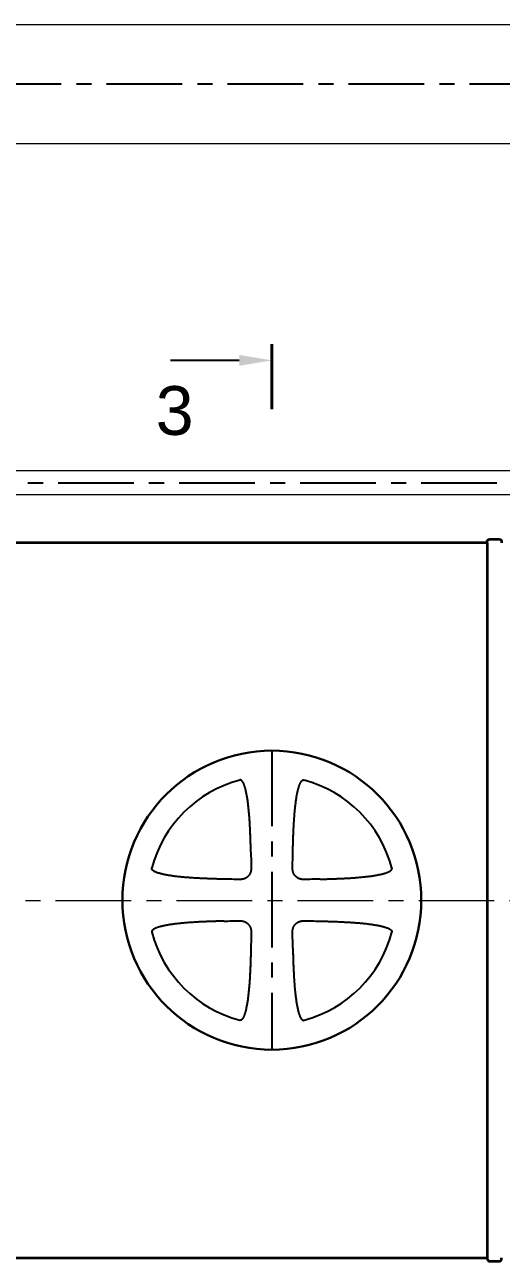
# Model space of a CAD drawing. Header units: millimetres. Extents: x 367046 to 407463, y -39276 to -16508.
# Drawn here: x 388408 to 390409, y -34425 to -29237 of the extents above; entities that cross this region are included whole.
import ezdxf

# ---------------------------------------------------------------- set-up
doc = ezdxf.new("R2010")
doc.units = ezdxf.units.MM
doc.linetypes.add('осевая', pattern=[50.8, 31.75, -6.35, 6.35, -6.35])
doc.layers.add('Системный слой', color=7, linetype='Continuous')

msp = doc.modelspace()

# ---------------------------------------------------------------- linework, layer by layer
at = {"lineweight": 20}
for p, q in [((398322, -29236.7), (371387.9, -29236.7)), ((398322, -29736.7), (371387.9, -29736.7)), ((394131.6, -31109.1), (374837.1, -31109.1)), ((394131.6, -31209.1), (374837.3, -31209.1))]:
    msp.add_line(p, q, dxfattribs=at)
at = {"color": 1, "linetype": 'осевая', "lineweight": 25, "ltscale": 10}
for p, q in [((399229.4, -29486.7), (370401.8, -29486.7)), ((374832.8, -31159.1), (394131.6, -31159.1)), ((389445.6, -32282.7), (389445.6, -33537.4))]:
    msp.add_line(p, q, dxfattribs=at)
at = {"color": 1, "lineweight": 40}
msp.add_line((389445.4, -30576.7), (389445.4, -30849.7), dxfattribs=at)
at = {"color": 1, "linetype": 'осевая', "lineweight": 15, "ltscale": 10}
msp.add_line((373297.9, -32909), (392808, -32911.8), dxfattribs=at)
at = {"color": 1, "linetype": 'ByBlock', "lineweight": -2}
msp.add_lwpolyline([(389308.9, -30645), (389019.5, -30645)], dxfattribs=at)
at = {"lineweight": 35}
for points in [[(390350, -31410.4), (383260.9, -31410.4)], [(390350, -31410.4), (390350, -34410.4)], [(383260.9, -34410.4), (390350, -34410.4)]]:
    msp.add_lwpolyline(points, dxfattribs=at)
for points in [[(390350, -31410.4), (390350, -31405.4, -0.414214), (390360, -31395.4), (390400, -31395.4)], [(390400, -31395.4, -0.414214), (390410, -31405.4), (390410, -31410.4)], [(390350, -34410.4), (390350, -34415.4, 0.414214), (390360, -34425.4), (390400, -34425.4)], [(390400, -34425.4, 0.414214), (390410, -34415.4), (390410, -34410.4)]]:
    msp.add_lwpolyline(points, format="xyb", dxfattribs=at)
at = {"color": 1, "lineweight": 25}
msp.add_solid([(389308.9, -30622.2), (389445.4, -30645), (389308.9, -30667.7)], dxfattribs=at)
at = {"layer": 'Системный слой', "color": 7, "lineweight": 30}
msp.add_circle((389445.6, -32910.1), 627.4, dxfattribs=at)
at = {"layer": 'Системный слой', "color": 7, "lineweight": 25}
for start, end in [(104.9943, 165.0057), (14.9943, 75.0057), (194.9943, 255.0057), (284.9943, 345.0057)]:
    msp.add_arc((389445.6, -32910.1), 521.8, start, end, dxfattribs=at)
at = {"layer": 'Системный слой', "color": 7, "lineweight": 25, "extrusion": (0, 0, -1)}
for centre, major_axis, start_param, end_param in [((388269.7, -32910.1), (0, -3187), -1.634239, -1.612784), ((390621.5, -32910.1), (0, 3187), -1.528808, -1.507354), ((389445.6, -31734.2), (-3187, 0), -1.528808, -1.507354), ((389445.6, -31734.2), (-3187, 0), -1.634239, -1.612784), ((389445.6, -34085.9), (3187, 0), -1.634239, -1.612784), ((389445.6, -34085.9), (3187, 0), -1.528808, -1.507354), ((388269.7, -32910.1), (0, -3187), -1.528808, -1.507354), ((390621.5, -32910.1), (0, 3187), -1.634239, -1.612784)]:
    msp.add_ellipse(centre, major_axis=major_axis, ratio=0.34202, start_param=start_param, end_param=end_param, dxfattribs=at)
at = {"layer": 'Системный слой', "color": 7, "lineweight": 25}
for points, knots in [([(389357.6, -32708), (389357.5, -32702.6), (389357.2, -32691.7), (389356.8, -32675.1), (389356.3, -32661), (389355.9, -32649.4), (389355.6, -32640.5), (389355.2, -32630.3), (389354.7, -32619), (389354.1, -32606.4), (389353.4, -32594.8), (389352.8, -32584), (389352.2, -32574.3), (389351.5, -32564.6), (389350.8, -32554.9), (389350, -32545.3), (389349.1, -32535.8), (389348.2, -32526.5), (389347.3, -32517.5), (389346.3, -32508.7), (389345.2, -32500.1), (389344.1, -32491.8), (389342.9, -32483.8), (389341.6, -32476.1), (389340.4, -32468.9), (389339.1, -32462), (389337.8, -32455.8), (389336.4, -32449.9), (389335.1, -32444.6), (389333.8, -32439.8), (389332.5, -32435.3), (389331.2, -32431.3), (389329.9, -32427.7), (389328.7, -32424.6), (389327.6, -32421.9), (389326.5, -32419.5), (389325.5, -32417.6), (389324.6, -32415.9), (389323.7, -32414.5), (389322.9, -32413.2), (389322.1, -32412.1), (389321.4, -32411.2), (389320.8, -32410.5), (389320.3, -32409.9), (389319.8, -32409.4), (389319.4, -32408.9), (389319, -32408.5), (389318.6, -32408.2), (389318.2, -32407.9), (389317.8, -32407.6), (389317.5, -32407.4), (389317.2, -32407.2), (389316.8, -32407), (389316.3, -32406.7), (389315.9, -32406.5), (389315.4, -32406.3), (389314.8, -32406.1), (389314.1, -32405.9), (389313.3, -32405.7), (389312.5, -32405.7), (389311.7, -32405.8), (389311.1, -32405.9), (389310.7, -32406), (389310.6, -32406)], [0, 0, 0, 0, 3.294372, 6.658592, 10.121593, 11.902894, 13.727108, 15.565806, 18.089199, 20.650882, 23.250738, 25.227925, 27.214477, 29.207845, 31.198516, 33.161939, 35.100749, 36.992852, 38.86301, 40.668913, 42.43271, 44.134312, 45.815956, 47.40632, 48.925529, 50.321905, 51.666806, 52.875385, 53.998684, 55.003566, 55.973887, 56.834853, 57.620252, 58.285215, 58.906539, 59.421027, 59.873097, 60.246259, 60.602155, 60.908041, 61.180307, 61.401463, 61.604048, 61.767517, 61.910185, 62.028901, 62.14479, 62.250718, 62.349589, 62.437156, 62.520317, 62.600986, 62.683377, 62.794474, 62.904935, 63.013803, 63.122506, 63.271682, 63.45784, 63.633238, 63.754366, 63.934896, 64, 64, 64, 64]), ([(389533.6, -32708), (389533.7, -32702.6), (389534, -32691.7), (389534.5, -32675), (389534.9, -32660.9), (389535.3, -32649.3), (389535.6, -32640.3), (389536, -32631.2), (389536.4, -32622), (389536.8, -32612.5), (389537.3, -32603), (389537.9, -32593.3), (389538.4, -32583.6), (389539.1, -32573.9), (389539.8, -32564.1), (389540.5, -32554.3), (389541.3, -32544.7), (389542.1, -32535.2), (389543, -32526), (389544, -32516.9), (389545, -32508.1), (389546.1, -32499.5), (389547.2, -32491.2), (389548.4, -32483.2), (389549.7, -32475.5), (389550.9, -32468.3), (389552.3, -32461.5), (389553.6, -32455.2), (389554.9, -32449.4), (389556.2, -32444.1), (389557.5, -32439.3), (389558.9, -32434.9), (389560.2, -32430.9), (389561.4, -32427.4), (389562.6, -32424.3), (389563.8, -32421.6), (389564.8, -32419.3), (389565.8, -32417.4), (389566.7, -32415.8), (389567.6, -32414.4), (389568.4, -32413.1), (389569.1, -32412.1), (389569.8, -32411.2), (389570.4, -32410.5), (389570.9, -32409.9), (389571.4, -32409.4), (389571.9, -32408.9), (389572.3, -32408.5), (389572.7, -32408.2), (389573, -32407.9), (389573.4, -32407.6), (389573.7, -32407.4), (389574, -32407.2), (389574.4, -32407), (389574.9, -32406.7), (389575.4, -32406.5), (389575.9, -32406.3), (389576.4, -32406.1), (389577.1, -32405.9), (389577.9, -32405.7), (389578.7, -32405.7), (389579.5, -32405.8), (389580.1, -32405.9), (389580.5, -32406), (389580.6, -32406)], [0, 0, 0, 0, 3.346522, 6.766848, 10.291529, 12.10647, 13.966728, 15.842272, 17.760329, 19.705723, 21.690551, 23.687495, 25.705597, 27.732688, 29.765616, 31.795276, 33.795524, 35.769581, 37.694349, 39.596139, 41.431301, 43.222957, 44.950628, 46.657893, 48.27186, 49.813093, 51.228677, 52.591625, 53.814671, 54.950111, 55.963708, 56.941681, 57.807329, 58.595452, 59.260387, 59.880783, 60.393124, 60.842571, 61.213062, 61.566815, 61.871519, 62.143339, 62.364996, 62.568381, 62.733225, 62.877534, 62.998106, 63.115804, 63.223386, 63.323799, 63.412733, 63.497193, 63.579124, 63.662803, 63.775637, 63.887825, 63.998395, 64.108796, 64.260302, 64.449369, 64.627508, 64.750528, 64.933879, 65, 65, 65, 65]), ([(389243.5, -32822), (389238.4, -32821.9), (389228, -32821.7), (389215, -32821.3), (389202.7, -32821), (389189.5, -32820.5), (389172.3, -32819.9), (389154.1, -32819.1), (389138.2, -32818.3), (389125.4, -32817.6), (389114.8, -32817), (389104.8, -32816.3), (389095.1, -32815.6), (389085.6, -32814.8), (389076.1, -32814), (389066.8, -32813.1), (389057.7, -32812.2), (389048.7, -32811.2), (389040, -32810.2), (389031.5, -32809.1), (389023.3, -32807.9), (389015.4, -32806.7), (389008, -32805.5), (389000.9, -32804.2), (388994.4, -32802.9), (388988.3, -32801.5), (388982.8, -32800.2), (388977.6, -32798.9), (388973, -32797.6), (388968.6, -32796.2), (388964.9, -32795), (388961.5, -32793.7), (388958.6, -32792.5), (388956.1, -32791.4), (388954, -32790.4), (388952.2, -32789.4), (388950.6, -32788.5), (388949.2, -32787.7), (388948.1, -32786.9), (388947.1, -32786.2), (388946.3, -32785.5), (388945.6, -32785), (388945.1, -32784.5), (388944.6, -32784), (388944.2, -32783.6), (388943.9, -32783.2), (388943.6, -32782.8), (388943.3, -32782.4), (388943, -32782), (388942.8, -32781.7), (388942.5, -32781.3), (388942.3, -32780.8), (388942, -32780.3), (388941.8, -32779.8), (388941.6, -32779.2), (388941.4, -32778.5), (388941.3, -32777.7), (388941.3, -32776.9), (388941.3, -32776.2), (388941.4, -32775.6), (388941.5, -32775.2), (388941.5, -32775)], [0, 0, 0, 0, 3.02765, 6.130095, 7.711356, 10.295721, 13.929306, 17.852185, 21.075848, 23.356556, 25.454567, 27.369743, 29.28457, 31.181263, 33.060102, 34.903414, 36.729231, 38.501691, 40.238572, 41.921872, 43.587415, 45.168284, 46.682445, 48.08064, 49.429669, 50.648002, 51.78422, 52.805921, 53.793743, 54.673452, 55.478237, 56.163293, 56.80467, 57.338103, 57.808296, 58.197357, 58.567882, 58.885925, 59.167818, 59.395948, 59.604956, 59.772794, 59.91893, 60.040332, 60.158922, 60.267663, 60.369344, 60.459616, 60.545402, 60.628157, 60.712316, 60.824376, 60.935003, 61.043224, 61.149462, 61.294441, 61.474783, 61.6447, 61.762042, 61.936931, 62, 62, 62, 62]), ([(389358.8, -32776.3), (389358.8, -32777.1), (389358.8, -32778.8), (389358.7, -32781.3), (389358.4, -32783.8), (389358, -32786.3), (389357.5, -32788.8), (389356.8, -32791.2), (389356, -32793.6), (389355.1, -32796), (389354.1, -32798.3), (389353, -32800.4), (389351.8, -32802.5), (389350.4, -32804.5), (389349, -32806.3), (389347.6, -32808.1), (389346.1, -32809.7), (389344.6, -32811.2), (389343.1, -32812.5), (389341.5, -32813.8), (389339.8, -32815.1), (389338, -32816.2), (389336.4, -32817.2), (389334.6, -32818.2), (389332.4, -32819.2), (389329.9, -32820.2), (389327.4, -32821.1), (389325.2, -32821.7), (389322.9, -32822.3), (389320.3, -32822.7), (389317.3, -32823.1), (389314.5, -32823.3), (389312.7, -32823.3), (389311.8, -32823.3)], [0, 0, 0, 0, 1.160827, 2.293622, 3.43563, 4.588756, 5.746246, 6.905348, 8.060469, 9.206891, 10.341224, 11.457239, 12.554235, 13.633163, 14.697615, 15.730559, 16.730575, 17.684561, 18.604883, 19.490061, 20.578623, 21.459916, 22.381037, 23.113319, 24.320591, 25.627437, 26.832376, 28.012841, 28.720001, 30.061886, 31.592299, 32.799071, 34, 34, 34, 34]), ([(389579.4, -32823.3), (389578.5, -32823.3), (389576.9, -32823.3), (389574.4, -32823.1), (389571.9, -32822.9), (389569.4, -32822.5), (389566.9, -32821.9), (389564.4, -32821.3), (389562, -32820.5), (389559.7, -32819.6), (389557.4, -32818.6), (389555.2, -32817.4), (389553.2, -32816.2), (389551.2, -32814.9), (389549.3, -32813.5), (389547.6, -32812), (389546, -32810.6), (389544.5, -32809.1), (389543.2, -32807.6), (389541.8, -32805.9), (389540.6, -32804.2), (389539.4, -32802.5), (389538.5, -32800.9), (389537.5, -32799), (389536.5, -32796.9), (389535.4, -32794.4), (389534.6, -32791.8), (389534, -32789.6), (389533.4, -32787.3), (389532.9, -32784.8), (389532.6, -32781.8), (389532.4, -32778.9), (389532.4, -32777.2), (389532.4, -32776.3)], [0, 0, 0, 0, 1.160827, 2.293622, 3.43563, 4.588756, 5.746246, 6.905348, 8.060469, 9.206891, 10.341224, 11.457239, 12.554235, 13.633163, 14.697615, 15.730559, 16.730575, 17.684561, 18.604883, 19.490061, 20.578623, 21.459916, 22.381037, 23.113319, 24.320591, 25.627437, 26.832376, 28.012841, 28.720001, 30.061886, 31.592299, 32.799071, 34, 34, 34, 34]), ([(389647.7, -32822), (389652.9, -32821.9), (389663.5, -32821.7), (389676.9, -32821.3), (389689.4, -32820.9), (389702.9, -32820.5), (389720.4, -32819.9), (389738.9, -32819), (389755, -32818.2), (389768, -32817.5), (389778.7, -32816.8), (389788.8, -32816.1), (389798.5, -32815.4), (389808.1, -32814.6), (389817.6, -32813.8), (389826.9, -32812.9), (389836, -32812), (389844.9, -32811), (389853.6, -32809.9), (389862, -32808.8), (389870.2, -32807.6), (389878, -32806.4), (389885.4, -32805.1), (389892.3, -32803.8), (389898.8, -32802.5), (389904.7, -32801.1), (389910.1, -32799.8), (389915.1, -32798.5), (389919.7, -32797.1), (389923.9, -32795.8), (389927.6, -32794.5), (389930.8, -32793.3), (389933.5, -32792.1), (389935.9, -32791), (389937.9, -32790), (389939.7, -32789.1), (389941.1, -32788.2), (389942.4, -32787.4), (389943.5, -32786.6), (389944.4, -32785.9), (389945.2, -32785.3), (389945.8, -32784.7), (389946.3, -32784.3), (389946.7, -32783.8), (389947.1, -32783.4), (389947.5, -32783), (389947.8, -32782.6), (389948, -32782.3), (389948.3, -32782), (389948.5, -32781.6), (389948.7, -32781.2), (389949, -32780.8), (389949.2, -32780.3), (389949.4, -32779.8), (389949.6, -32779.2), (389949.8, -32778.5), (389949.9, -32777.7), (389949.9, -32776.9), (389949.9, -32776.2), (389949.8, -32775.6), (389949.7, -32775.2), (389949.7, -32775)], [0, 0, 0, 0, 3.098261, 6.270257, 7.885874, 10.522158, 14.222088, 18.211189, 21.48322, 23.791405, 25.91056, 27.83924, 29.766287, 31.670808, 33.554374, 35.397495, 37.221269, 38.987539, 40.715871, 42.387727, 44.041242, 45.608249, 47.107289, 48.488328, 49.8195, 51.017864, 52.132795, 53.131323, 54.095468, 54.950922, 55.731334, 56.392139, 57.009565, 57.520478, 57.969136, 58.338887, 58.691133, 58.993238, 59.261551, 59.478662, 59.677208, 59.836711, 59.975492, 60.090496, 60.202763, 60.305383, 60.401166, 60.485997, 60.56656, 60.644707, 60.724522, 60.832147, 60.939155, 61.044621, 61.149928, 61.294442, 61.474783, 61.6447, 61.762042, 61.936931, 62, 62, 62, 62]), ([(389243.5, -32998.1), (389238.4, -32998.2), (389228, -32998.4), (389215, -32998.8), (389202.7, -32999.1), (389189.5, -32999.6), (389172.3, -33000.2), (389154.1, -33001), (389138.2, -33001.8), (389125.4, -33002.5), (389114.8, -33003.2), (389104.8, -33003.8), (389095.1, -33004.5), (389085.6, -33005.3), (389076.1, -33006.1), (389066.8, -33007), (389057.7, -33007.9), (389048.7, -33008.9), (389040, -33009.9), (389031.5, -33011), (389023.3, -33012.2), (389015.4, -33013.4), (389008, -33014.7), (389000.9, -33015.9), (388994.4, -33017.2), (388988.3, -33018.6), (388982.8, -33019.9), (388977.6, -33021.2), (388973, -33022.5), (388968.6, -33023.9), (388964.9, -33025.2), (388961.5, -33026.4), (388958.6, -33027.6), (388956.1, -33028.7), (388954, -33029.7), (388952.2, -33030.7), (388950.6, -33031.6), (388949.2, -33032.5), (388948.1, -33033.2), (388947.1, -33034), (388946.3, -33034.6), (388945.6, -33035.2), (388945.1, -33035.7), (388944.6, -33036.1), (388944.2, -33036.5), (388943.9, -33037), (388943.6, -33037.4), (388943.3, -33037.7), (388943, -33038.1), (388942.8, -33038.4), (388942.5, -33038.8), (388942.3, -33039.3), (388942, -33039.8), (388941.8, -33040.3), (388941.6, -33040.9), (388941.4, -33041.6), (388941.3, -33042.4), (388941.3, -33043.2), (388941.3, -33044), (388941.4, -33044.6), (388941.5, -33045), (388941.5, -33045.1)], [0, 0, 0, 0, 3.02765, 6.130095, 7.711356, 10.295721, 13.929306, 17.852185, 21.075848, 23.356556, 25.454567, 27.369743, 29.28457, 31.181263, 33.060102, 34.903414, 36.729231, 38.501691, 40.238572, 41.921872, 43.587415, 45.168284, 46.682445, 48.08064, 49.429669, 50.648002, 51.78422, 52.805921, 53.793743, 54.673452, 55.478237, 56.163293, 56.80467, 57.338103, 57.808296, 58.197357, 58.567882, 58.885925, 59.167818, 59.395948, 59.604956, 59.772794, 59.91893, 60.040332, 60.158922, 60.267663, 60.369344, 60.459616, 60.545402, 60.628157, 60.712316, 60.824376, 60.935003, 61.043224, 61.149462, 61.294441, 61.474783, 61.6447, 61.762042, 61.936931, 62, 62, 62, 62]), ([(389311.8, -32996.9), (389312.7, -32996.8), (389314.4, -32996.9), (389316.9, -32997), (389319.4, -32997.3), (389321.8, -32997.7), (389324.3, -32998.2), (389326.8, -32998.8), (389329.2, -32999.6), (389331.5, -33000.5), (389333.8, -33001.6), (389336, -33002.7), (389338, -33003.9), (389340, -33005.2), (389341.9, -33006.6), (389343.6, -33008), (389345.2, -33009.5), (389346.8, -33011.1), (389348.2, -33012.8), (389349.6, -33014.6), (389351, -33016.4), (389352.4, -33018.6), (389353.5, -33020.7), (389354.5, -33022.7), (389355.4, -33024.9), (389356.2, -33026.9), (389356.9, -33029.2), (389357.5, -33031.2), (389357.9, -33033.4), (389358.3, -33035.5), (389358.6, -33038.1), (389358.8, -33041), (389358.8, -33042.9), (389358.8, -33043.8)], [0, 0, 0, 0, 1.160825, 2.293619, 3.435628, 4.588757, 5.746252, 6.905358, 8.060478, 9.206889, 10.341203, 11.457205, 12.554205, 13.633169, 14.695741, 15.717068, 16.69175, 17.601108, 18.876909, 19.676175, 20.71619, 22.027068, 23.211446, 23.982012, 25.113816, 26.386625, 26.915982, 28.452958, 29.235773, 30.022226, 31.353686, 32.71083, 34, 34, 34, 34]), ([(389532.4, -33043.8), (389532.4, -33043), (389532.4, -33041.3), (389532.5, -33038.8), (389532.8, -33036.3), (389533.2, -33033.8), (389533.7, -33031.3), (389534.4, -33028.9), (389535.2, -33026.5), (389536.1, -33024.1), (389537.1, -33021.9), (389538.2, -33019.7), (389539.5, -33017.6), (389540.8, -33015.6), (389542.2, -33013.8), (389543.6, -33012), (389545.1, -33010.4), (389546.6, -33009), (389548.1, -33007.6), (389549.8, -33006.3), (389551.4, -33005.1), (389553.2, -33003.9), (389554.8, -33002.9), (389556.6, -33002), (389558.8, -33000.9), (389561.3, -32999.9), (389563.9, -32999), (389566, -32998.4), (389568.3, -32997.9), (389570.9, -32997.4), (389573.9, -32997), (389576.7, -32996.9), (389578.5, -32996.8), (389579.4, -32996.9)], [0, 0, 0, 0, 1.160827, 2.293622, 3.43563, 4.588756, 5.746246, 6.905348, 8.060469, 9.206891, 10.341224, 11.457239, 12.554235, 13.633163, 14.697615, 15.730559, 16.730575, 17.684561, 18.604883, 19.490061, 20.578623, 21.459916, 22.381037, 23.113319, 24.320591, 25.627437, 26.832376, 28.012841, 28.720001, 30.061886, 31.592299, 32.799071, 34, 34, 34, 34]), ([(389647.7, -32998.1), (389652.9, -32998.2), (389663.5, -32998.4), (389676.9, -32998.8), (389689.4, -32999.2), (389702.9, -32999.6), (389720.4, -33000.3), (389738.9, -33001.1), (389755, -33001.9), (389768, -33002.6), (389778.7, -33003.3), (389788.8, -33004), (389798.5, -33004.7), (389808.1, -33005.5), (389817.6, -33006.3), (389826.9, -33007.2), (389836, -33008.2), (389844.9, -33009.2), (389853.6, -33010.2), (389862, -33011.3), (389870.2, -33012.5), (389878, -33013.8), (389885.4, -33015), (389892.3, -33016.3), (389898.8, -33017.7), (389904.7, -33019), (389910.1, -33020.3), (389915.1, -33021.6), (389919.7, -33023), (389923.9, -33024.3), (389927.6, -33025.6), (389930.8, -33026.8), (389933.5, -33028), (389935.9, -33029.1), (389937.9, -33030.1), (389939.7, -33031), (389941.1, -33031.9), (389942.4, -33032.8), (389943.5, -33033.5), (389944.4, -33034.2), (389945.2, -33034.8), (389945.8, -33035.4), (389946.3, -33035.9), (389946.7, -33036.3), (389947.1, -33036.7), (389947.5, -33037.1), (389947.8, -33037.5), (389948, -33037.8), (389948.3, -33038.2), (389948.5, -33038.5), (389948.7, -33038.9), (389949, -33039.3), (389949.2, -33039.8), (389949.4, -33040.3), (389949.6, -33040.9), (389949.8, -33041.6), (389949.9, -33042.4), (389949.9, -33043.2), (389949.9, -33044), (389949.8, -33044.6), (389949.7, -33045), (389949.7, -33045.1)], [0, 0, 0, 0, 3.098261, 6.270257, 7.885874, 10.522158, 14.222088, 18.211189, 21.48322, 23.791405, 25.91056, 27.83924, 29.766287, 31.670808, 33.554374, 35.397495, 37.221271, 38.987539, 40.715869, 42.387727, 44.041242, 45.608249, 47.107289, 48.488328, 49.8195, 51.017864, 52.132795, 53.131323, 54.095468, 54.950922, 55.731334, 56.392139, 57.009565, 57.520478, 57.969136, 58.338887, 58.691133, 58.993238, 59.261551, 59.478662, 59.677208, 59.836711, 59.975492, 60.090496, 60.202763, 60.305383, 60.401166, 60.485997, 60.56656, 60.644707, 60.724522, 60.832147, 60.939155, 61.044621, 61.149928, 61.294442, 61.474783, 61.6447, 61.762042, 61.936931, 62, 62, 62, 62]), ([(389357.6, -33112.1), (389357.5, -33117.6), (389357.2, -33128.7), (389356.8, -33142.6), (389356.5, -33154.2), (389356.2, -33163.9), (389355.7, -33176.2), (389355.1, -33190.8), (389354.4, -33207.3), (389353.6, -33222.3), (389352.9, -33235.3), (389352.2, -33246), (389351.5, -33256.1), (389350.7, -33265.7), (389349.9, -33275.2), (389349.1, -33284.6), (389348.2, -33293.8), (389347.2, -33302.8), (389346.2, -33311.6), (389345.2, -33320.1), (389344.1, -33328.3), (389342.9, -33336.3), (389341.7, -33343.9), (389340.4, -33351.1), (389339.1, -33357.9), (389337.8, -33364.2), (389336.5, -33370), (389335.2, -33375.2), (389333.9, -33380.1), (389332.6, -33384.5), (389331.3, -33388.6), (389330, -33392.2), (389328.8, -33395.4), (389327.6, -33398.1), (389326.5, -33400.5), (389325.6, -33402.4), (389324.6, -33404.1), (389323.7, -33405.6), (389322.9, -33406.9), (389322.1, -33408), (389321.4, -33408.9), (389320.8, -33409.6), (389320.3, -33410.3), (389319.8, -33410.8), (389319.4, -33411.2), (389319, -33411.6), (389318.6, -33411.9), (389318.2, -33412.2), (389317.8, -33412.5), (389317.5, -33412.7), (389317.2, -33412.9), (389316.8, -33413.2), (389316.3, -33413.4), (389315.9, -33413.7), (389315.4, -33413.9), (389314.8, -33414.1), (389314.1, -33414.2), (389313.3, -33414.4), (389312.5, -33414.4), (389311.7, -33414.4), (389311.1, -33414.3), (389310.7, -33414.2), (389310.6, -33414.1)], [0, 0, 0, 0, 3.289426, 6.641073, 8.341944, 10.288254, 12.467464, 15.73036, 19.040043, 22.396272, 24.748618, 26.9013, 28.85179, 30.799553, 32.720392, 34.61697, 36.467565, 38.296603, 40.062486, 41.787015, 43.450467, 45.094385, 46.649301, 48.134932, 49.501134, 50.817333, 52.001692, 53.103719, 54.091658, 55.04643, 55.895777, 56.672128, 57.331893, 57.949266, 58.462051, 58.913492, 59.286861, 59.642661, 59.947993, 60.219335, 60.439132, 60.640228, 60.80198, 60.942837, 61.059698, 61.173776, 61.278051, 61.375378, 61.461577, 61.543439, 61.622848, 61.70395, 61.81331, 61.922045, 62.029212, 62.136217, 62.283062, 62.466311, 62.638969, 62.758204, 62.935914, 63, 63, 63, 63]), ([(389533.6, -33112.1), (389533.7, -33117.5), (389534, -33128.3), (389534.4, -33142), (389534.7, -33153.4), (389535, -33163), (389535.4, -33175.1), (389536, -33189.6), (389536.8, -33206), (389537.5, -33220.9), (389538.3, -33234), (389539, -33244.7), (389539.7, -33254.7), (389540.4, -33264.4), (389541.2, -33274), (389542, -33283.4), (389542.9, -33292.7), (389543.8, -33301.7), (389544.9, -33310.6), (389545.9, -33319.1), (389547, -33327.5), (389548.2, -33335.5), (389549.4, -33343.3), (389550.7, -33350.6), (389552, -33357.4), (389553.3, -33363.8), (389554.6, -33369.7), (389556, -33375), (389557.3, -33379.9), (389558.6, -33384.4), (389559.9, -33388.5), (389561.2, -33392.2), (389562.4, -33395.3), (389563.6, -33398.1), (389564.7, -33400.5), (389565.7, -33402.4), (389566.6, -33404.1), (389567.5, -33405.6), (389568.3, -33406.9), (389569.1, -33408), (389569.8, -33408.9), (389570.4, -33409.6), (389570.9, -33410.3), (389571.4, -33410.8), (389571.9, -33411.2), (389572.3, -33411.6), (389572.7, -33411.9), (389573, -33412.2), (389573.4, -33412.5), (389573.7, -33412.7), (389574, -33412.9), (389574.4, -33413.2), (389574.9, -33413.4), (389575.4, -33413.7), (389575.9, -33413.9), (389576.4, -33414.1), (389577.1, -33414.2), (389577.9, -33414.4), (389578.7, -33414.4), (389579.5, -33414.4), (389580.1, -33414.3), (389580.5, -33414.2), (389580.6, -33414.1)], [0, 0, 0, 0, 3.218923, 6.506826, 8.178508, 10.098303, 12.252324, 15.489576, 18.77979, 22.122744, 24.473336, 26.627827, 28.584132, 30.538174, 32.467068, 34.373014, 36.235157, 38.076608, 39.857077, 41.597492, 43.27857, 44.940532, 46.513958, 48.018144, 49.402538, 50.736545, 51.936949, 53.053667, 54.053979, 55.020167, 55.878253, 56.661609, 57.325775, 57.946675, 58.461223, 58.913538, 59.286894, 59.642684, 59.948009, 60.219346, 60.43914, 60.640233, 60.801982, 60.942838, 61.059698, 61.173776, 61.278051, 61.375378, 61.461577, 61.543439, 61.622847, 61.70395, 61.81331, 61.922045, 62.029212, 62.136217, 62.283062, 62.466311, 62.638969, 62.758204, 62.935914, 63, 63, 63, 63])]:
    msp.add_open_spline(points, degree=3, knots=knots, dxfattribs=at)

# ---------------------------------------------------------------- texts
at = {"color": 1, "lineweight": 25, "insert": (389117.2, -30753.1), "char_height": 204.75, "attachment_point": 3}
msp.add_mtext('{\\fArial|b0|i0|c204|p34;3}', dxfattribs=at)

doc.saveas('drawing.dxf')
